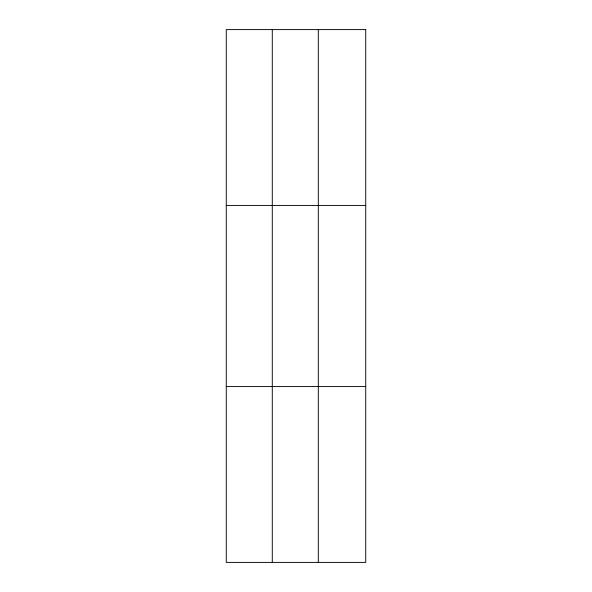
<?xml version="1.0" encoding="UTF-8"?>
<svg xmlns="http://www.w3.org/2000/svg" width="592" height="592" viewBox="0 0 592 592"><rect width="100%" height="100%" fill="white"/><g stroke="black" fill="none" stroke-linecap="round" stroke-linejoin="round"><path stroke-width="0.89" d="M272.29 29.6L272.29 562.4M318.311 29.6L318.311 562.4M226.27 205.424L365.73 205.424M226.27 386.576L365.73 386.576M365.73 29.6L365.73 562.4L226.27 562.4L226.27 29.6L365.73 29.6"/></g></svg>
